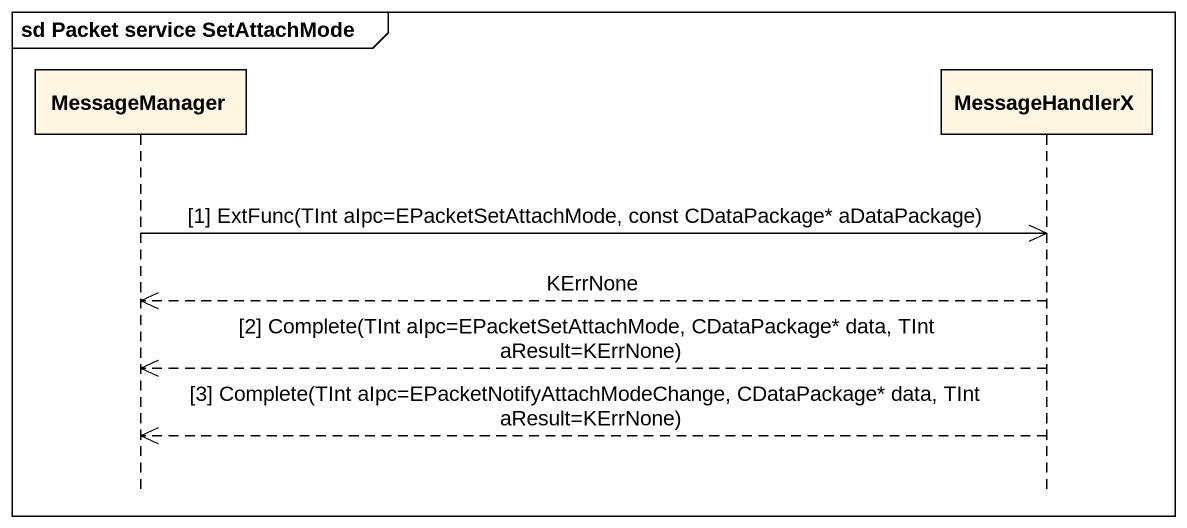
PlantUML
@startuml
mainframe sd Packet service SetAttachMode
hide footbox
participant MessageManager
participant MessageHandlerX

MessageManager ->> MessageHandlerX : [1] ExtFunc(TInt aIpc=EPacketSetAttachMode, const CDataPackage* aDataPackage)
MessageHandlerX -->> MessageManager : KErrNone
MessageHandlerX -->> MessageManager : [2] Complete(TInt aIpc=EPacketSetAttachMode, CDataPackage* data, TInt aResult=KErrNone)
MessageHandlerX -->> MessageManager : [3] Complete(TInt aIpc=EPacketNotifyAttachModeChange, CDataPackage* data, TInt aResult=KErrNone)
@enduml
